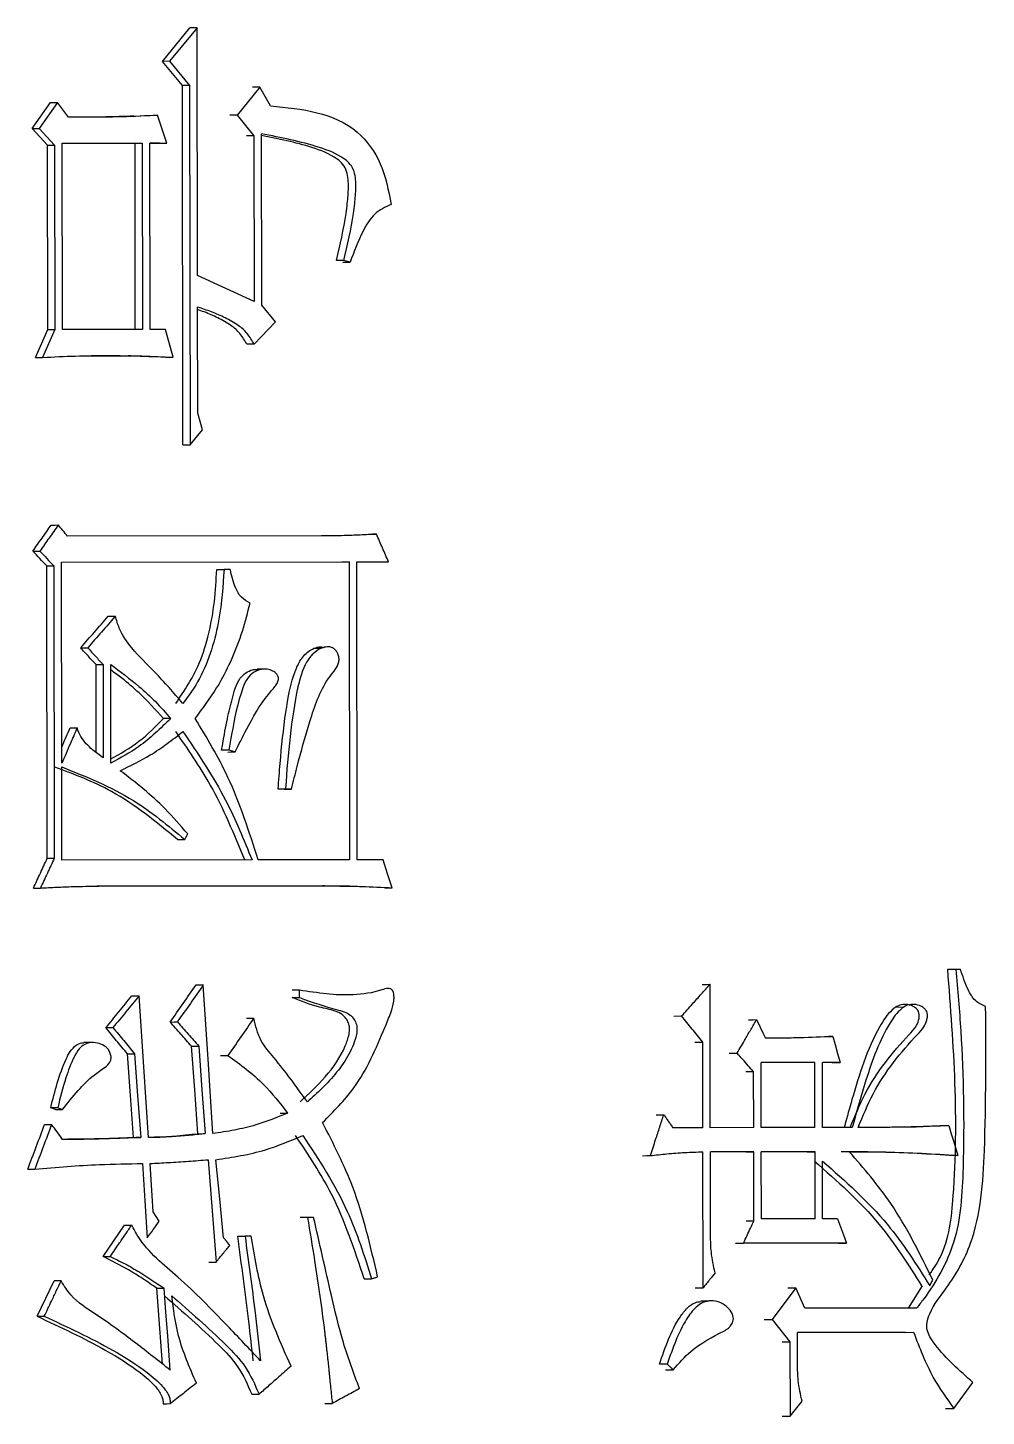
# Model space of a CAD drawing. Header units: millimetres. Extents: x 2301 to 4250, y 838 to 2217.
# Drawn here: x 3069 to 3074.57, y 1051.73 to 1059.8 of the extents above; entities that cross this region are included whole.
import ezdxf

# ---------------------------------------------------------------- set-up
doc = ezdxf.new("R2010")
doc.units = ezdxf.units.MM

msp = doc.modelspace()

# ---------------------------------------------------------------- linework, layer by layer
at = {"color": 7, "linetype": 'Continuous', "lineweight": 25}
for p, q in [((3069.781, 1059.6012), (3069.9405, 1059.796)), ((3069.9825, 1059.7962), (3069.8227, 1059.6014)), ((3069.9849, 1058.3575), (3069.9825, 1059.7962)), ((3069.8227, 1059.6014), (3069.781, 1059.6012)), ((3069.8967, 1059.4606), (3069.781, 1059.6012)), ((3069.8227, 1059.6014), (3069.9386, 1059.4609)), ((3069.9002, 1057.3729), (3069.8967, 1059.4606)), ((3069.9386, 1059.4609), (3069.9421, 1057.3731)), ((3070.347, 1059.4504), (3070.2142, 1059.288)), ((3070.4093, 1059.3423), (3070.347, 1059.4504)), ((3069.0245, 1059.2111), (3069.1313, 1059.3626)), ((3069.1722, 1059.3628), (3069.0652, 1059.2113)), ((3069.2349, 1059.2764), (3069.1722, 1059.3628)), ((3069.6013, 1059.283), (3069.7104, 1059.2874)), ((3069.8057, 1059.1254), (3069.752, 1059.2876)), ((3070.2142, 1059.288), (3070.172, 1059.2878)), ((3070.2142, 1059.288), (3070.312, 1059.1691)), ((3069.1139, 1059.1138), (3069.0245, 1059.2111)), ((3069.0652, 1059.2113), (3069.1548, 1059.114)), ((3070.312, 1059.1691), (3070.3137, 1058.2064)), ((3070.358, 1058.1848), (3070.3563, 1059.18)), ((3069.1157, 1058.0429), (3069.1139, 1059.1138)), ((3069.1548, 1059.114), (3069.1566, 1058.0431)), ((3069.1994, 1059.1249), (3069.6633, 1059.1253)), ((3069.6218, 1059.1251), (3069.1994, 1059.1247)), ((3069.2013, 1058.0432), (3069.1994, 1059.1249)), ((3069.6218, 1059.1251), (3069.6633, 1059.1253)), ((3069.6236, 1058.0433), (3069.6218, 1059.1251)), ((3069.6633, 1059.1253), (3069.6651, 1058.0436)), ((3069.7078, 1059.1253), (3069.8057, 1059.1254)), ((3069.7096, 1058.0436), (3069.7078, 1059.1253)), ((3069.764, 1059.1252), (3069.7078, 1059.1251)), ((3069.764, 1059.1252), (3069.8057, 1059.1254)), ((3070.3137, 1058.2064), (3069.9849, 1058.3575)), ((3069.9863, 1057.5571), (3069.9852, 1058.1736)), ((3070.438, 1058.0875), (3070.358, 1058.1848)), ((3069.0446, 1057.8806), (3069.1157, 1058.0429)), ((3069.1566, 1058.0431), (3069.0854, 1057.8808)), ((3069.1157, 1058.0429), (3069.1566, 1058.0431)), ((3069.6651, 1058.0436), (3069.2013, 1058.0432)), ((3069.7987, 1058.0437), (3069.7096, 1058.0436)), ((3069.8434, 1057.8815), (3069.7987, 1058.0437)), ((3070.3141, 1057.9576), (3070.438, 1058.0875)), ((3070.3141, 1057.9576), (3070.2717, 1057.9573)), ((3069.8017, 1057.8812), (3069.8434, 1057.8815)), ((3070.0131, 1057.4597), (3069.9863, 1057.5571)), ((3069.9421, 1057.3731), (3070.0131, 1057.4597)), ((3069.9002, 1057.3729), (3069.9421, 1057.3731)), ((3070.7057, 1056.8437), (3069.2301, 1056.8425)), ((3069.112, 1054.9708), (3069.1091, 1056.6691)), ((3069.15, 1056.6693), (3069.1529, 1054.971)), ((3069.1946, 1056.691), (3070.8651, 1056.6924)), ((3069.1966, 1055.5227), (3069.1946, 1056.691)), ((3070.0967, 1056.6483), (3070.1388, 1056.6485)), ((3070.1743, 1056.6486), (3070.1388, 1056.6485)), ((3070.8651, 1056.6924), (3070.8221, 1056.6922)), ((3070.8651, 1056.6924), (3070.868, 1054.9617)), ((3070.9093, 1056.6925), (3071.0946, 1056.6926)), ((3070.9122, 1054.9617), (3070.9093, 1056.6925)), ((3071.0513, 1056.6924), (3071.0946, 1056.6926)), ((3069.4665, 1056.3776), (3069.5078, 1056.3779)), ((3070.7014, 1056.1893), (3070.6583, 1056.189)), ((3069.3963, 1055.5856), (3069.3954, 1056.096)), ((3069.4367, 1056.0963), (3069.4376, 1055.5554)), ((3069.4822, 1055.523), (3069.4813, 1056.0963)), ((3070.3733, 1056.0702), (3070.3306, 1056.07)), ((3070.1672, 1055.5993), (3070.125, 1055.5991)), ((3069.1976, 1054.9602), (3069.1967, 1055.5012)), ((3070.4958, 1055.3724), (3070.4533, 1055.3722)), ((3070.4882, 1055.3722), (3070.5309, 1055.3724)), ((3070.531, 1055.3724), (3070.4958, 1055.3724)), ((3069.8686, 1055.0796), (3069.9104, 1055.0798)), ((3069.112, 1054.9708), (3069.1529, 1054.971)), ((3070.3014, 1054.9612), (3069.1976, 1054.9602)), ((3070.868, 1054.9617), (3070.3369, 1054.9612)), ((3071.0623, 1054.9618), (3070.9122, 1054.9617)), ((3070.7104, 1054.8099), (3069.4001, 1054.8088)), ((3069.4121, 1054.809), (3070.7534, 1054.8101)), ((3070.7105, 1054.8099), (3070.7534, 1054.8101)), ((3071.0722, 1054.7994), (3071.1155, 1054.7996)), ((3074.3426, 1054.3259), (3074.3899, 1054.3261)), ((3074.3899, 1054.3261), (3074.4157, 1054.3262)), ((3072.9632, 1053.4056), (3072.9618, 1054.2386)), ((3070.5774, 1054.2042), (3070.5348, 1054.204)), ((3070.5348, 1054.161), (3070.5775, 1054.1612)), ((3070.5775, 1054.1609), (3070.5774, 1054.2042)), ((3074.0857, 1054.1049), (3074.0384, 1054.1046)), ((3070.2696, 1054.0416), (3070.312, 1054.0418)), ((3072.7513, 1054.0543), (3072.7967, 1054.0545)), ((3069.366, 1053.9005), (3069.3246, 1053.9002)), ((3072.9197, 1053.4056), (3072.9189, 1053.9032)), ((3070.1192, 1053.825), (3070.1614, 1053.8252)), ((3073.0733, 1053.8382), (3073.1191, 1053.8384)), ((3073.5705, 1053.7847), (3073.2582, 1053.7844)), ((3073.2588, 1053.4058), (3073.2582, 1053.7844)), ((3073.5705, 1053.7847), (3073.5241, 1053.7844)), ((3073.5711, 1053.4061), (3073.5705, 1053.7847)), ((3073.7177, 1053.7848), (3073.6138, 1053.7847)), ((3073.6144, 1053.4061), (3073.6138, 1053.7847)), ((3073.6711, 1053.7845), (3073.7177, 1053.7848)), ((3073.2149, 1053.7303), (3073.1689, 1053.7301)), ((3073.2154, 1053.4058), (3073.2149, 1053.7303)), ((3069.1732, 1053.5215), (3069.1323, 1053.5213)), ((3069.1591, 1053.5105), (3069.1323, 1053.5213)), ((3069.1592, 1053.5105), (3069.2001, 1053.5107)), ((3070.4652, 1053.49), (3070.5078, 1053.4902)), ((3074.3008, 1053.4172), (3074.3484, 1053.4175)), ((3072.9197, 1053.4056), (3072.7455, 1053.4055)), ((3073.2154, 1053.4058), (3072.9632, 1053.4056)), ((3073.5711, 1053.4061), (3073.2588, 1053.4058)), ((3073.7875, 1053.4062), (3073.6144, 1053.4061)), ((3074.0915, 1053.4097), (3073.9414, 1053.4069)), ((3072.9213, 1052.4753), (3072.92, 1053.265)), ((3073.2157, 1053.2652), (3072.9635, 1053.265)), ((3072.9643, 1052.7782), (3072.9635, 1053.265)), ((3073.1697, 1053.2649), (3073.2157, 1053.2652)), ((3073.2163, 1052.8649), (3073.2157, 1053.2652)), ((3073.5713, 1053.2655), (3073.2591, 1053.2652)), ((3073.2597, 1052.8758), (3073.2591, 1053.2652)), ((3073.525, 1053.2652), (3073.5713, 1053.2655)), ((3073.572, 1052.876), (3073.5713, 1053.2655)), ((3069.7273, 1052.9162), (3069.709, 1053.1975)), ((3073.6153, 1052.8761), (3073.6147, 1053.2112)), ((3074.4004, 1053.2444), (3074.353, 1053.2442)), ((3070.624, 1052.8845), (3070.5812, 1052.8843)), ((3070.6593, 1052.8846), (3070.624, 1052.8845)), ((3073.1704, 1052.8647), (3073.2163, 1052.8649)), ((3073.572, 1052.876), (3073.2597, 1052.8758)), ((3073.7019, 1052.8761), (3073.6153, 1052.8761)), ((3069.4369, 1052.6562), (3069.561, 1052.8397)), ((3069.561, 1052.8397), (3069.6024, 1052.84)), ((3070.2185, 1052.7758), (3070.2608, 1052.7761)), ((3070.2963, 1052.7761), (3070.2608, 1052.7761)), ((3073.754, 1052.7355), (3073.1557, 1052.7351)), ((3073.7075, 1052.7353), (3073.754, 1052.7355)), ((3069.4369, 1052.6562), (3069.4782, 1052.6564)), ((3070.9525, 1052.5276), (3070.9958, 1052.5278)), ((3069.0541, 1052.3097), (3069.1517, 1052.5148)), ((3069.1926, 1052.5151), (3069.1517, 1052.5148)), ((3069.7487, 1052.4725), (3069.7903, 1052.4728)), ((3069.7823, 1052.0316), (3069.7487, 1052.4725)), ((3072.8757, 1052.4751), (3072.9213, 1052.4753)), ((3073.46, 1052.4757), (3073.3215, 1052.2917)), ((3073.5122, 1052.3568), (3073.46, 1052.4757)), ((3074.1135, 1052.3567), (3074.1949, 1052.4868)), ((3072.9537, 1052.3985), (3072.9078, 1052.3983)), ((3073.3215, 1052.2917), (3073.4259, 1052.162)), ((3074.1606, 1052.3572), (3073.5122, 1052.3568)), ((3073.4691, 1052.2161), (3074.1436, 1052.2166)), ((3074.0963, 1052.2163), (3073.4691, 1052.2159)), ((3073.4694, 1052.0322), (3073.4691, 1052.2161)), ((3074.0963, 1052.2163), (3074.1437, 1052.2166)), ((3073.4259, 1052.162), (3073.4266, 1051.7293)), ((3072.7024, 1051.9989), (3072.7479, 1051.9992)), ((3074.3771, 1051.7733), (3074.4887, 1051.9248)), ((3070.7244, 1051.8027), (3070.7673, 1051.8029)), ((3073.4266, 1051.7293), (3073.4958, 1051.8159)), ((3073.3804, 1051.729), (3073.4266, 1051.7293))]:
    msp.add_line(p, q, dxfattribs=at)
at = {"color": 7, "linetype": 'Continuous', "lineweight": 25, "flags": 128}
for points in [[(3069.9825, 1059.7962), (3069.959, 1059.7961), (3069.9405, 1059.796)], [(3069.9386, 1059.4609), (3069.9151, 1059.4607), (3069.8967, 1059.4606)], [(3070.347, 1059.4504), (3070.3233, 1059.4503), (3070.3046, 1059.4502)], [(3069.1313, 1059.3626), (3069.1542, 1059.3627), (3069.1722, 1059.3628)], [(3069.7104, 1059.2874), (3069.7337, 1059.2875), (3069.752, 1059.2876)], [(3069.0245, 1059.2111), (3069.0473, 1059.2112), (3069.0652, 1059.2113)], [(3070.312, 1059.1691), (3070.2883, 1059.169), (3070.2697, 1059.1689)], [(3069.1139, 1059.1138), (3069.1368, 1059.1139), (3069.1548, 1059.114)], [(3070.8356, 1058.4448), (3070.8181, 1058.4447), (3070.8053, 1058.4446), (3070.7926, 1058.4446)], [(3070.8279, 1058.4338), (3070.8454, 1058.4339), (3070.8582, 1058.4339), (3070.871, 1058.434)], [(3069.0446, 1057.8806), (3069.0674, 1057.8807), (3069.0854, 1057.8808)], [(3069.1355, 1056.9071), (3069.1584, 1056.9072), (3069.1764, 1056.9073)], [(3070.9806, 1056.8546), (3071.0047, 1056.8547), (3071.0238, 1056.8548)], [(3069.0286, 1056.7555), (3069.0515, 1056.7557), (3069.0694, 1056.7558)], [(3069.1091, 1056.6691), (3069.132, 1056.6692), (3069.15, 1056.6693)], [(3069.3062, 1056.1933), (3069.3292, 1056.1934), (3069.3473, 1056.1935)], [(3069.3954, 1056.096), (3069.4185, 1056.0961), (3069.4367, 1056.0963)], [(3069.8292, 1055.783), (3069.8178, 1055.7829), (3069.8065, 1055.7828), (3069.7874, 1055.7827)], [(3069.2446, 1055.7281), (3069.2651, 1055.7282), (3069.2856, 1055.7283)], [(3070.1605, 1055.5883), (3070.1777, 1055.5884), (3070.1902, 1055.5884), (3070.2028, 1055.5885)], [(3069.9105, 1055.0798), (3069.9193, 1055.0961), (3069.9282, 1055.1123)], [(3071.1155, 1054.7996), (3071.0889, 1054.8807), (3071.0623, 1054.9618)], [(3069.032, 1054.7976), (3069.0548, 1054.7978), (3069.0727, 1054.7979)], [(3069.9766, 1054.2359), (3070.0001, 1054.2361), (3070.0186, 1054.2362)], [(3070.0734, 1053.3708), (3070.046, 1053.8035), (3070.0186, 1054.2362)], [(3072.9162, 1054.2383), (3072.9417, 1054.2384), (3072.9618, 1054.2386)], [(3069.6035, 1054.1707), (3069.6267, 1054.1709), (3069.645, 1054.171)], [(3069.6998, 1053.3489), (3069.6724, 1053.7599), (3069.645, 1054.171)], [(3069.4525, 1053.9867), (3069.4756, 1053.9868), (3069.4938, 1053.9869)], [(3069.826, 1054.0195), (3069.8494, 1054.0196), (3069.8678, 1054.0197)], [(3073.1858, 1054.033), (3073.2114, 1054.0331), (3073.2317, 1054.0332)], [(3073.2317, 1054.0332), (3073.253, 1053.9893), (3073.2685, 1053.9572), (3073.284, 1053.9251)], [(3072.8733, 1053.9029), (3072.8987, 1053.9031), (3072.9189, 1053.9032)], [(3073.6276, 1053.936), (3073.6536, 1053.9361), (3073.6741, 1053.9362)], [(3073.6741, 1053.9362), (3073.6878, 1053.8886), (3073.7027, 1053.8367), (3073.7177, 1053.7848)], [(3069.5774, 1053.8354), (3069.6006, 1053.8355), (3069.6188, 1053.8356)], [(3069.6138, 1053.3486), (3069.5956, 1053.592), (3069.5774, 1053.8354)], [(3069.6188, 1053.8356), (3069.6371, 1053.5922), (3069.6553, 1053.3489)], [(3069.9506, 1053.8789), (3069.9741, 1053.8791), (3069.9925, 1053.8792)], [(3069.9869, 1053.3706), (3069.9688, 1053.6248), (3069.9506, 1053.8789)], [(3069.9925, 1053.8792), (3070.0107, 1053.625), (3070.0289, 1053.3708)], [(3069.0968, 1053.4239), (3069.1197, 1053.424), (3069.1376, 1053.4241)], [(3072.6477, 1053.4809), (3072.673, 1053.481), (3072.693, 1053.4811)], [(3074.3484, 1053.4175), (3074.3626, 1053.3701), (3074.3768, 1053.3228), (3074.4004, 1053.2444)], [(3069.6138, 1053.3486), (3069.637, 1053.3487), (3069.6553, 1053.3489)], [(3069.9869, 1053.3706), (3070.0105, 1053.3707), (3070.0289, 1053.3708)], [(3069.6645, 1053.1974), (3069.6782, 1052.9811), (3069.6919, 1052.7648)], [(3070.047, 1053.2194), (3070.0697, 1052.9219), (3070.0924, 1052.6245)], [(3070.1366, 1052.7651), (3070.114, 1052.9923), (3070.0914, 1053.2194)], [(3072.5697, 1053.2429), (3072.595, 1053.243), (3072.6149, 1053.2431)], [(3068.999, 1053.1642), (3069.0218, 1053.1643), (3069.0397, 1053.1644)], [(3069.763, 1052.8622), (3069.7451, 1052.8892), (3069.7273, 1052.9162)], [(3073.7019, 1052.8761), (3073.719, 1052.83), (3073.7365, 1052.7828), (3073.754, 1052.7355)], [(3070.1721, 1052.7219), (3070.1544, 1052.7435), (3070.1366, 1052.7651)], [(3073.1099, 1052.7349), (3073.1355, 1052.735), (3073.1557, 1052.7351)], [(3070.0504, 1052.6242), (3070.0739, 1052.6244), (3070.0924, 1052.6245)], [(3069.8267, 1051.997), (3069.8115, 1052.1962), (3069.8009, 1052.3345), (3069.7903, 1052.4728)], [(3073.4138, 1052.4755), (3073.4396, 1052.4756), (3073.46, 1052.4757)], [(3074.238, 1052.4871), (3074.2466, 1052.5033), (3074.2552, 1052.5195)], [(3069.0541, 1052.3097), (3069.0744, 1052.3098), (3069.0948, 1052.3099)], [(3073.2755, 1052.2915), (3073.3012, 1052.2916), (3073.3215, 1052.2917)], [(3073.3797, 1052.1617), (3073.4054, 1052.1619), (3073.4259, 1052.162)], [(3072.7129, 1052.0316), (3072.7012, 1052.0316), (3072.6895, 1052.0315), (3072.6676, 1052.0314)], [(3069.7854, 1051.8019), (3069.8062, 1051.802), (3069.8271, 1051.8021)], [(3070.2998, 1051.8564), (3070.3105, 1051.8565), (3070.3212, 1051.8565), (3070.3422, 1051.8567)], [(3074.3297, 1051.773), (3074.3414, 1051.7731), (3074.3535, 1051.7731), (3074.3771, 1051.7733)]]:
    msp.add_lwpolyline(points, dxfattribs=at)
at = {"color": 7, "linetype": 'Continuous', "lineweight": 25}
for points, knots in [([(3070.4093, 1059.3423), (3070.5928, 1059.3243), (3070.8514, 1059.299), (3071.0648, 1059.0099), (3071.0939, 1058.8509), (3071.1088, 1058.7695)], [0, 0, 0, 0, 0.544628, 0.767125, 1, 1, 1, 1]), ([(3069.752, 1059.2876), (3069.6846, 1059.2842), (3069.5649, 1059.278), (3069.3924, 1059.2761), (3069.2874, 1059.2763), (3069.2349, 1059.2764)], [0, 0, 0, 0, 0.39197, 0.69595, 1, 1, 1, 1]), ([(3069.6142, 1059.2831), (3069.6142, 1059.2831), (3069.6143, 1059.2831), (3069.6137, 1059.2831), (3069.5675, 1059.2813), (3069.4511, 1059.2776), (3069.346, 1059.2767), (3069.2908, 1059.2764), (3069.2707, 1059.2764), (3069.2638, 1059.2764), (3069.263, 1059.2763), (3069.2631, 1059.2763), (3069.2632, 1059.2763)], [0, 0, 0, 0, 0.001534, 0.005976, 0.011041, 0.500864, 0.772939, 0.880007, 0.946245, 0.963053, 0.980638, 1, 1, 1, 1]), ([(3070.8356, 1058.4448), (3070.8563, 1058.5352), (3070.8813, 1058.6447), (3070.8997, 1058.7871), (3070.9061, 1058.8681), (3070.9028, 1058.948), (3070.8744, 1059.0049), (3070.8082, 1059.0601), (3070.6341, 1059.126), (3070.4692, 1059.1581), (3070.3563, 1059.18)], [0, 0, 0, 0, 0.237785, 0.287937, 0.366632, 0.446055, 0.486951, 0.527634, 0.676721, 1, 1, 1, 1]), ([(3070.7926, 1058.4446), (3070.8132, 1058.535), (3070.8382, 1058.6445), (3070.8566, 1058.7869), (3070.863, 1058.8679), (3070.8596, 1058.9478), (3070.8313, 1059.0048), (3070.765, 1059.0599), (3070.6051, 1059.121), (3070.4547, 1059.1505), (3070.3564, 1059.1697)], [0, 0, 0, 0, 0.24806, 0.300416, 0.382499, 0.465341, 0.50802, 0.550478, 0.706039, 1, 1, 1, 1]), ([(3071.1088, 1058.7695), (3071.0753, 1058.7539), (3071.0068, 1058.7218), (3070.9308, 1058.5943), (3070.8938, 1058.4951), (3070.871, 1058.434)], [0, 0, 0, 0, 0.2676001, 0.5485848, 1, 1, 1, 1]), ([(3070.871, 1058.434), (3070.868, 1058.4349), (3070.8606, 1058.4372), (3070.8489, 1058.4407), (3070.84, 1058.4434), (3070.8356, 1058.4448)], [0, 0, 0, 0, 0.2499925, 0.6250015, 1, 1, 1, 1]), ([(3070.3141, 1057.9576), (3070.3017, 1057.9792), (3070.2772, 1058.022), (3070.2173, 1058.0725), (3070.1462, 1058.1117), (3070.0666, 1058.1462), (3070.0123, 1058.1645), (3069.9852, 1058.1736)], [0, 0, 0, 0, 0.176065, 0.348002, 0.566634, 0.783694, 1, 1, 1, 1]), ([(3070.2717, 1057.9573), (3070.2593, 1057.979), (3070.2349, 1058.0217), (3070.1751, 1058.0723), (3070.104, 1058.1113), (3070.0384, 1058.1404), (3069.9982, 1058.1541), (3069.9852, 1058.1586)], [0, 0, 0, 0, 0.1984275, 0.3921367, 0.6383948, 0.882857, 1, 1, 1, 1]), ([(3069.0854, 1057.8808), (3069.1485, 1057.8839), (3069.2748, 1057.89), (3069.4644, 1057.8932), (3069.654, 1057.8894), (3069.7803, 1057.8841), (3069.8434, 1057.8815)], [0, 0, 0, 0, 0.249584, 0.499194, 0.74954, 1, 1, 1, 1]), ([(3069.3263, 1057.8898), (3069.3649, 1057.8899), (3069.4508, 1057.8899), (3069.5366, 1057.8899), (3069.584, 1057.8899)], [0, 0, 0, 0, 0.448732, 1, 1, 1, 1]), ([(3069.8017, 1057.8812), (3069.7394, 1057.8845), (3069.6663, 1057.8883), (3069.5931, 1057.8893), (3069.5822, 1057.8894)], [0, 0, 0, 0, 0.852157, 1, 1, 1, 1]), ([(3069.0286, 1056.7555), (3069.0464, 1056.7808), (3069.0821, 1056.8313), (3069.1177, 1056.8818), (3069.1355, 1056.9071)], [0, 0, 0, 0, 0.500001, 1, 1, 1, 1]), ([(3069.1764, 1056.9073), (3069.1586, 1056.8821), (3069.1229, 1056.8316), (3069.0872, 1056.781), (3069.0694, 1056.7558)], [0, 0, 0, 0, 0.500001, 1, 1, 1, 1]), ([(3069.2301, 1056.8425), (3069.2211, 1056.8533), (3069.2032, 1056.8749), (3069.1853, 1056.8965), (3069.1764, 1056.9073)], [0, 0, 0, 0, 0.5000027, 1, 1, 1, 1]), ([(3071.0238, 1056.8548), (3070.9926, 1056.8526), (3070.9304, 1056.8483), (3070.8244, 1056.8448), (3070.7494, 1056.8441), (3070.7057, 1056.8437)], [0, 0, 0, 0, 0.29425, 0.588522, 1, 1, 1, 1]), ([(3071.0946, 1056.6926), (3071.0828, 1056.7196), (3071.0592, 1056.7737), (3071.0356, 1056.8278), (3071.0238, 1056.8548)], [0, 0, 0, 0, 0.500001, 1, 1, 1, 1]), ([(3069.1091, 1056.6691), (3069.0957, 1056.6835), (3069.0689, 1056.7123), (3069.0421, 1056.7411), (3069.0286, 1056.7555)], [0, 0, 0, 0, 0.500001, 1, 1, 1, 1]), ([(3069.0694, 1056.7558), (3069.0828, 1056.7414), (3069.1097, 1056.7126), (3069.1366, 1056.6837), (3069.15, 1056.6693)], [0, 0, 0, 0, 0.500002, 1, 1, 1, 1]), ([(3069.8583, 1055.8692), (3069.9088, 1055.9448), (3069.9927, 1056.0704), (3070.0536, 1056.2787), (3070.0866, 1056.4615), (3070.0933, 1056.586), (3070.0967, 1056.6483)], [0, 0, 0, 0, 0.333423, 0.554109, 0.77666, 1, 1, 1, 1]), ([(3070.1388, 1056.6485), (3070.1325, 1056.5522), (3070.122, 1056.394), (3070.0694, 1056.1817), (3070.0029, 1056.012), (3069.9342, 1055.9167), (3069.9001, 1055.8694)], [0, 0, 0, 0, 0.344394, 0.565966, 0.784996, 1, 1, 1, 1]), ([(3070.29, 1056.454), (3070.272, 1056.4636), (3070.235, 1056.4833), (3070.1969, 1056.5564), (3070.183, 1056.6134), (3070.1743, 1056.6486)], [0, 0, 0, 0, 0.267239, 0.548076, 1, 1, 1, 1]), ([(3069.9715, 1055.783), (3070.0208, 1055.8492), (3070.1025, 1055.9587), (3070.1881, 1056.1334), (3070.2487, 1056.2895), (3070.2762, 1056.399), (3070.29, 1056.454)], [0, 0, 0, 0, 0.334938, 0.554747, 0.776586, 1, 1, 1, 1]), ([(3069.3062, 1056.1933), (3069.3329, 1056.224), (3069.3862, 1056.2853), (3069.4396, 1056.3467), (3069.4662, 1056.3773)], [0, 0, 0, 0, 0.5, 1, 1, 1, 1]), ([(3069.5075, 1056.3776), (3069.4808, 1056.3469), (3069.4274, 1056.2855), (3069.374, 1056.2242), (3069.3473, 1056.1935)], [0, 0, 0, 0, 0.500001, 1, 1, 1, 1]), ([(3069.9001, 1055.8694), (3069.8465, 1055.9317), (3069.7505, 1056.0434), (3069.6126, 1056.1733), (3069.5337, 1056.2859), (3069.5145, 1056.3541), (3069.5078, 1056.3776)], [0, 0, 0, 0, 0.381433, 0.68352, 0.890548, 1, 1, 1, 1]), ([(3069.3954, 1056.096), (3069.3806, 1056.1122), (3069.3508, 1056.1447), (3069.3211, 1056.1771), (3069.3062, 1056.1933)], [0, 0, 0, 0, 0.500001, 1, 1, 1, 1]), ([(3069.3473, 1056.1935), (3069.3622, 1056.1773), (3069.392, 1056.1449), (3069.4218, 1056.1125), (3069.4367, 1056.0963)], [0, 0, 0, 0, 0.500001, 1, 1, 1, 1]), ([(3070.4532, 1055.3722), (3070.4569, 1055.4221), (3070.4678, 1055.5719), (3070.4925, 1055.8045), (3070.5298, 1056.0127), (3070.5861, 1056.1361), (3070.6342, 1056.1791), (3070.6758, 1056.1971), (3070.7023, 1056.201), (3070.7151, 1056.1965), (3070.7199, 1056.1948)], [0, 0, 0, 0, 0.158735, 0.476353, 0.743822, 0.825868, 0.908919, 0.953184, 0.982429, 1, 1, 1, 1]), ([(3070.5309, 1055.3725), (3070.5416, 1055.4167), (3070.5736, 1055.5491), (3070.6367, 1055.7644), (3070.6992, 1055.9614), (3070.7771, 1056.0552), (3070.8005, 1056.0916), (3070.808, 1056.1237), (3070.8051, 1056.1481), (3070.7953, 1056.1702), (3070.7796, 1056.188), (3070.7594, 1056.1986), (3070.7335, 1056.2006), (3070.6974, 1056.1902), (3070.6543, 1056.1617), (3070.5988, 1056.0887), (3070.5538, 1055.9215), (3070.5196, 1055.6758), (3070.5028, 1055.4762), (3070.4959, 1055.3741), (3070.4958, 1055.3724)], [0, 0, 0, 0, 0.0737612, 0.2212934, 0.3691653, 0.4007539, 0.427214, 0.4402784, 0.4533919, 0.466053, 0.4795075, 0.4928145, 0.5050759, 0.5251087, 0.5586105, 0.5933525, 0.6767116, 0.8345974, 0.9972159, 1, 1, 1, 1]), ([(3069.4813, 1056.0963), (3069.5365, 1056.0551), (3069.6263, 1055.9883), (3069.742, 1055.8824), (3069.8, 1055.8162), (3069.8292, 1055.783)], [0, 0, 0, 0, 0.443462, 0.720845, 1, 1, 1, 1]), ([(3069.7874, 1055.7827), (3069.7413, 1055.8337), (3069.6652, 1055.9177), (3069.5593, 1056.0075), (3069.5028, 1056.0492), (3069.4813, 1056.065)], [0, 0, 0, 0, 0.489901, 0.806807, 1, 1, 1, 1]), ([(3070.125, 1055.5991), (3070.1271, 1055.6112), (3070.1377, 1055.6721), (3070.155, 1055.7744), (3070.1876, 1055.9007), (3070.213, 1056.0005), (3070.2637, 1056.0496), (3070.2987, 1056.0669), (3070.3218, 1056.068), (3070.3307, 1056.0684)], [0, 0, 0, 0, 0.066512, 0.332601, 0.55541, 0.779193, 0.863621, 0.947653, 1, 1, 1, 1]), ([(3070.2028, 1055.5885), (3070.2246, 1055.6318), (3070.2828, 1055.7473), (3070.3527, 1055.8731), (3070.4189, 1055.9493), (3070.4385, 1055.9732), (3070.4506, 1055.992), (3070.4557, 1056.0085), (3070.4558, 1056.0201), (3070.4518, 1056.032), (3070.4413, 1056.0463), (3070.4205, 1056.0614), (3070.3902, 1056.0715), (3070.351, 1056.0695), (3070.3097, 1056.0531), (3070.2698, 1056.0162), (3070.221, 1055.8939), (3070.1931, 1055.7522), (3070.1723, 1055.6298), (3070.1672, 1055.5993)], [0, 0, 0, 0, 0.125303, 0.334355, 0.369116, 0.392004, 0.415956, 0.426672, 0.435652, 0.444627, 0.458337, 0.481389, 0.513084, 0.544763, 0.589287, 0.633606, 0.685412, 0.921677, 1, 1, 1, 1]), ([(3069.8292, 1055.783), (3069.7695, 1055.7253), (3069.6635, 1055.6229), (3069.5374, 1055.5534), (3069.4822, 1055.523)], [0, 0, 0, 0, 0.563044, 1, 1, 1, 1]), ([(3069.4822, 1055.5486), (3069.538, 1055.58), (3069.6495, 1055.6427), (3069.7414, 1055.7361), (3069.7874, 1055.7827)], [0, 0, 0, 0, 0.499985, 1, 1, 1, 1]), ([(3070.3369, 1054.9612), (3070.285, 1055.1247), (3070.1929, 1055.4151), (3070.0387, 1055.6711), (3069.9714, 1055.7829)], [0, 0, 0, 0, 0.563329, 1, 1, 1, 1]), ([(3069.1965, 1055.6168), (3069.1977, 1055.6196), (3069.2137, 1055.6567), (3069.2297, 1055.6938), (3069.2445, 1055.7281)], [0, 0, 0, 0, 0.07649, 1, 1, 1, 1]), ([(3069.2856, 1055.7283), (3069.2726, 1055.6982), (3069.2512, 1055.6489), (3069.2216, 1055.5804), (3069.2049, 1055.5419), (3069.1966, 1055.5227)], [0, 0, 0, 0, 0.4392562, 0.7196278, 1, 1, 1, 1]), ([(3069.4376, 1055.5554), (3069.4163, 1055.5697), (3069.3811, 1055.5934), (3069.3384, 1055.6361), (3069.3041, 1055.6766), (3069.2918, 1055.711), (3069.2856, 1055.7283)], [0, 0, 0, 0, 0.333512, 0.552423, 0.773915, 1, 1, 1, 1]), ([(3069.5358, 1055.4798), (3069.595, 1055.5083), (3069.6888, 1055.5535), (3069.808, 1055.6349), (3069.8696, 1055.6831), (3069.9005, 1055.7072)], [0, 0, 0, 0, 0.459963, 0.729514, 1, 1, 1, 1]), ([(3070.259, 1054.9609), (3070.1977, 1055.1103), (3070.089, 1055.3754), (3069.9286, 1055.6062), (3069.8586, 1055.707)], [0, 0, 0, 0, 0.563635, 1, 1, 1, 1]), ([(3069.9005, 1055.7072), (3069.9881, 1055.5773), (3070.1457, 1055.3439), (3070.2535, 1055.0788), (3070.3014, 1054.9612)], [0, 0, 0, 0, 0.556376, 1, 1, 1, 1]), ([(3070.2028, 1055.5885), (3070.1998, 1055.5894), (3070.1923, 1055.5917), (3070.1805, 1055.5953), (3070.1716, 1055.598), (3070.1672, 1055.5993)], [0, 0, 0, 0, 0.253309, 0.626654, 1, 1, 1, 1]), ([(3069.8686, 1055.0796), (3069.7453, 1055.1814), (3069.5269, 1055.3617), (3069.2683, 1055.4587), (3069.1557, 1055.5009)], [0, 0, 0, 0, 0.564694, 1, 1, 1, 1]), ([(3069.1967, 1055.5012), (3069.3395, 1055.4442), (3069.5968, 1055.3416), (3069.8139, 1055.1604), (3069.9104, 1055.0798)], [0, 0, 0, 0, 0.555128, 1, 1, 1, 1]), ([(3069.9282, 1055.1123), (3069.885, 1055.1619), (3069.804, 1055.255), (3069.671, 1055.3758), (3069.581, 1055.445), (3069.5358, 1055.4798)], [0, 0, 0, 0, 0.362455, 0.68031, 1, 1, 1, 1]), ([(3069.1529, 1054.971), (3069.1395, 1054.9421), (3069.1128, 1054.8844), (3069.0861, 1054.8267), (3069.0727, 1054.7979)], [0, 0, 0, 0, 0.500001, 1, 1, 1, 1]), ([(3069.0727, 1054.7979), (3069.1042, 1054.7996), (3069.1673, 1054.8031), (3069.2805, 1054.8072), (3069.362, 1054.8083), (3069.4121, 1054.809)], [0, 0, 0, 0, 0.278679, 0.557368, 1, 1, 1, 1]), ([(3071.0721, 1054.7994), (3071.0115, 1054.8025), (3070.9209, 1054.8071), (3070.8003, 1054.8091), (3070.7404, 1054.8096), (3070.7104, 1054.8099)], [0, 0, 0, 0, 0.503798, 0.751886, 1, 1, 1, 1]), ([(3070.7534, 1054.8101), (3070.7841, 1054.8099), (3070.8455, 1054.8096), (3070.9663, 1054.8071), (3071.0562, 1054.8026), (3071.1155, 1054.7996)], [0, 0, 0, 0, 0.254076, 0.508158, 1, 1, 1, 1]), ([(3074.3899, 1054.3261), (3074.4, 1054.2064), (3074.4322, 1053.8229), (3074.4413, 1053.2952), (3074.4115, 1052.7458), (3074.2635, 1052.4876), (3074.1748, 1052.3748), (3074.1609, 1052.357)], [0, 0, 0, 0, 0.175955, 0.563795, 0.77802, 0.965061, 1, 1, 1, 1]), ([(3074.2349, 1052.5508), (3074.2575, 1052.5837), (3074.3469, 1052.7137), (3074.3895, 1053.111), (3074.3932, 1053.6654), (3074.3593, 1054.105), (3074.3423, 1054.3259)], [0, 0, 0, 0, 0.068592, 0.271381, 0.633799, 1, 1, 1, 1]), ([(3074.5623, 1054.1099), (3074.5411, 1054.1192), (3074.4974, 1054.1382), (3074.4506, 1054.2217), (3074.429, 1054.2863), (3074.4157, 1054.3262)], [0, 0, 0, 0, 0.266463, 0.547608, 1, 1, 1, 1]), ([(3069.826, 1054.0195), (3069.8511, 1054.0555), (3069.9013, 1054.1277), (3069.9515, 1054.1999), (3069.9766, 1054.2359)], [0, 0, 0, 0, 0.500001, 1, 1, 1, 1]), ([(3070.0186, 1054.2362), (3069.9935, 1054.2001), (3069.9432, 1054.1279), (3069.8929, 1054.0558), (3069.8678, 1054.0197)], [0, 0, 0, 0, 0.5, 1, 1, 1, 1]), ([(3072.7967, 1054.0545), (3072.8177, 1054.078), (3072.8558, 1054.1204), (3072.9108, 1054.1817), (3072.9448, 1054.2196), (3072.9618, 1054.2386)], [0, 0, 0, 0, 0.382288, 0.691144, 1, 1, 1, 1]), ([(3069.4525, 1053.9867), (3069.4777, 1054.0174), (3069.528, 1054.0787), (3069.5783, 1054.14), (3069.6035, 1054.1707)], [0, 0, 0, 0, 0.500001, 1, 1, 1, 1]), ([(3069.645, 1054.171), (3069.6198, 1054.1403), (3069.5694, 1054.0789), (3069.519, 1054.0176), (3069.4938, 1053.9869)], [0, 0, 0, 0, 0.5, 1, 1, 1, 1]), ([(3070.5801, 1053.555), (3070.6307, 1053.6016), (3070.7324, 1053.6954), (3070.8282, 1053.8332), (3070.8642, 1053.9363), (3070.8695, 1053.9829), (3070.8629, 1054.0153), (3070.8474, 1054.0421), (3070.8216, 1054.0675), (3070.7686, 1054.09), (3070.6688, 1054.1083), (3070.5872, 1054.1404), (3070.5349, 1054.161)], [0, 0, 0, 0, 0.223737, 0.449521, 0.522985, 0.5605, 0.591638, 0.622721, 0.656775, 0.707108, 0.812442, 1, 1, 1, 1]), ([(3070.7115, 1053.4363), (3070.7753, 1053.5), (3070.9302, 1053.6546), (3071.0348, 1053.8944), (3071.1054, 1054.0655), (3071.1246, 1054.1248), (3071.1268, 1054.1648), (3071.125, 1054.1856), (3071.1193, 1054.2009), (3071.1129, 1054.2093), (3071.1033, 1054.2141), (3071.0835, 1054.2156), (3071.0136, 1054.1905), (3070.8414, 1054.1642), (3070.6815, 1054.1884), (3070.5774, 1054.2042)], [0, 0, 0, 0, 0.186433, 0.452556, 0.513711, 0.559555, 0.574925, 0.592658, 0.599937, 0.607296, 0.613646, 0.622611, 0.650008, 0.77236, 1, 1, 1, 1]), ([(3070.5776, 1054.1612), (3070.6526, 1054.1347), (3070.7413, 1054.1034), (3070.8471, 1054.078), (3070.8814, 1054.054), (3070.9035, 1054.0225), (3070.9132, 1053.9863), (3070.9053, 1053.9193), (3070.8489, 1053.7883), (3070.7416, 1053.6629), (3070.6515, 1053.5812), (3070.6228, 1053.5552)], [0, 0, 0, 0, 0.266855, 0.315949, 0.365712, 0.400811, 0.43612, 0.478324, 0.604344, 0.873949, 1, 1, 1, 1]), ([(3073.7752, 1053.406), (3073.8026, 1053.473), (3073.8858, 1053.6764), (3074.0339, 1053.8588), (3074.1547, 1053.9844), (3074.1722, 1054.0234), (3074.1775, 1054.0517), (3074.176, 1054.0716), (3074.1689, 1054.0883), (3074.1541, 1054.1039), (3074.1272, 1054.118), (3074.0919, 1054.1245), (3074.0522, 1054.1158), (3073.9988, 1054.0761), (3073.8856, 1053.9029), (3073.8127, 1053.665), (3073.7563, 1053.4643), (3073.7417, 1053.41), (3073.7406, 1053.406)], [0, 0, 0, 0, 0.1240749, 0.3766694, 0.4113218, 0.4353589, 0.4491075, 0.4595935, 0.4685264, 0.4795687, 0.4975901, 0.5244678, 0.5465191, 0.5733737, 0.6443618, 0.9043295, 0.9930061, 1, 1, 1, 1]), ([(3073.8221, 1053.4063), (3073.8496, 1053.4732), (3073.9329, 1053.6765), (3074.081, 1053.8591), (3074.202, 1053.9844), (3074.2196, 1054.0235), (3074.225, 1054.0518), (3074.2234, 1054.0718), (3074.2164, 1054.0884), (3074.2016, 1054.1041), (3074.1748, 1054.1182), (3074.1395, 1054.1247), (3074.1022, 1054.1167), (3074.0544, 1054.0842), (3073.9565, 1053.9477), (3073.874, 1053.7111), (3073.8134, 1053.5027), (3073.7887, 1053.4105), (3073.7875, 1053.4062)], [0, 0, 0, 0, 0.124007, 0.376465, 0.411268, 0.435218, 0.449016, 0.459492, 0.468414, 0.479423, 0.497391, 0.524308, 0.546398, 0.568411, 0.629484, 0.837717, 0.992417, 1, 1, 1, 1]), ([(3074.4887, 1051.9248), (3074.4112, 1051.9935), (3074.3206, 1052.0739), (3074.2392, 1052.1856), (3074.2205, 1052.2299), (3074.2197, 1052.2783), (3074.2504, 1052.3671), (3074.3615, 1052.5004), (3074.5285, 1052.7964), (3074.5666, 1053.3746), (3074.5639, 1053.8325), (3074.5623, 1054.1099)], [0, 0, 0, 0, 0.138482, 0.162102, 0.180201, 0.198515, 0.22064, 0.2973, 0.42504, 0.651641, 1, 1, 1, 1]), ([(3069.5774, 1053.8354), (3069.5566, 1053.8606), (3069.5149, 1053.911), (3069.4733, 1053.9615), (3069.4525, 1053.9867)], [0, 0, 0, 0, 0.500001, 1, 1, 1, 1]), ([(3069.4938, 1053.9869), (3069.5146, 1053.9617), (3069.5563, 1053.9113), (3069.598, 1053.8608), (3069.6188, 1053.8356)], [0, 0, 0, 0, 0.5000019, 1, 1, 1, 1]), ([(3069.9506, 1053.8789), (3069.9298, 1053.9024), (3069.8883, 1053.9492), (3069.8468, 1053.996), (3069.826, 1054.0195)], [0, 0, 0, 0, 0.500001, 1, 1, 1, 1]), ([(3069.8678, 1054.0197), (3069.8886, 1053.9963), (3069.9302, 1053.9494), (3069.9717, 1053.9026), (3069.9925, 1053.8792)], [0, 0, 0, 0, 0.500002, 1, 1, 1, 1]), ([(3070.3119, 1054.0417), (3070.2868, 1054.0056), (3070.2367, 1053.9335), (3070.1865, 1053.8613), (3070.1614, 1053.8252)], [0, 0, 0, 0, 0.500001, 1, 1, 1, 1]), ([(3070.6228, 1053.5552), (3070.5603, 1053.6423), (3070.4733, 1053.7638), (3070.3436, 1053.9101), (3070.3226, 1053.9976), (3070.312, 1054.0417)], [0, 0, 0, 0, 0.5571819, 0.7762685, 1, 1, 1, 1]), ([(3072.9189, 1053.9032), (3072.8985, 1053.9284), (3072.868, 1053.9662), (3072.8272, 1054.0167), (3072.8069, 1054.0419), (3072.7967, 1054.0545)], [0, 0, 0, 0, 0.5, 0.75, 1, 1, 1, 1]), ([(3073.1191, 1053.8384), (3073.1352, 1053.8663), (3073.1621, 1053.9128), (3073.1996, 1053.9777), (3073.221, 1054.0147), (3073.2317, 1054.0332)], [0, 0, 0, 0, 0.429876, 0.714938, 1, 1, 1, 1]), ([(3069.1323, 1053.5213), (3069.1443, 1053.5694), (3069.1683, 1053.6657), (3069.2074, 1053.7747), (3069.2434, 1053.8507), (3069.2756, 1053.8834), (3069.3051, 1053.8988), (3069.3206, 1053.8989), (3069.3246, 1053.8989)], [0, 0, 0, 0, 0.328582, 0.657986, 0.772391, 0.888639, 0.970938, 1, 1, 1, 1]), ([(3069.2001, 1053.5107), (3069.2301, 1053.548), (3069.2873, 1053.6191), (3069.3693, 1053.7049), (3069.4372, 1053.7487), (3069.4733, 1053.7778), (3069.4834, 1053.8019), (3069.4835, 1053.8222), (3069.477, 1053.8437), (3069.4635, 1053.8657), (3069.4389, 1053.8863), (3069.4026, 1053.8995), (3069.3613, 1053.9032), (3069.3248, 1053.8887), (3069.2919, 1053.8611), (3069.2556, 1053.7948), (3069.2129, 1053.6803), (3069.1877, 1053.5796), (3069.1732, 1053.5215)], [0, 0, 0, 0, 0.140264, 0.267254, 0.345646, 0.385188, 0.401719, 0.418238, 0.440912, 0.464408, 0.491868, 0.534525, 0.581031, 0.616575, 0.651949, 0.706774, 0.83095, 1, 1, 1, 1]), ([(3073.6741, 1053.9362), (3073.6104, 1053.9328), (3073.5137, 1053.9275), (3073.3836, 1053.9257), (3073.3172, 1053.9253), (3073.284, 1053.9251)], [0, 0, 0, 0, 0.490533, 0.745253, 1, 1, 1, 1]), ([(3070.1614, 1053.8252), (3070.2333, 1053.7728), (3070.3629, 1053.6785), (3070.4632, 1053.5482), (3070.5078, 1053.4902)], [0, 0, 0, 0, 0.554889, 1, 1, 1, 1]), ([(3073.2149, 1053.7303), (3073.2044, 1053.7421), (3073.1832, 1053.7661), (3073.1513, 1053.8021), (3073.1298, 1053.8263), (3073.1191, 1053.8384)], [0, 0, 0, 0, 0.327554, 0.663777, 1, 1, 1, 1]), ([(3069.2001, 1053.5107), (3069.1977, 1053.5116), (3069.1921, 1053.5139), (3069.1831, 1053.5175), (3069.1765, 1053.5202), (3069.1732, 1053.5215)], [0, 0, 0, 0, 0.259135, 0.629567, 1, 1, 1, 1]), ([(3068.999, 1053.1642), (3069.0153, 1053.2075), (3069.0479, 1053.294), (3069.0805, 1053.3806), (3069.0968, 1053.4239)], [0, 0, 0, 0, 0.5, 1, 1, 1, 1]), ([(3069.1376, 1053.4241), (3069.1213, 1053.3808), (3069.0887, 1053.2943), (3069.056, 1053.2077), (3069.0397, 1053.1644)], [0, 0, 0, 0, 0.5, 1, 1, 1, 1]), ([(3069.2003, 1053.3376), (3069.1899, 1053.3521), (3069.169, 1053.3809), (3069.1481, 1053.4097), (3069.1376, 1053.4241)], [0, 0, 0, 0, 0.500003, 1, 1, 1, 1]), ([(3070.5078, 1053.4902), (3070.4468, 1053.4654), (3070.3462, 1053.4244), (3070.1995, 1053.39), (3070.1155, 1053.3772), (3070.0734, 1053.3708)], [0, 0, 0, 0, 0.434094, 0.716404, 1, 1, 1, 1]), ([(3071.0311, 1052.5387), (3070.9903, 1052.7159), (3070.9178, 1053.0304), (3070.7742, 1053.3129), (3070.7114, 1053.4362)], [0, 0, 0, 0, 0.563398, 1, 1, 1, 1]), ([(3072.6149, 1053.2431), (3072.6252, 1053.2744), (3072.6433, 1053.3297), (3072.6694, 1053.409), (3072.6851, 1053.4571), (3072.693, 1053.4811)], [0, 0, 0, 0, 0.394054, 0.697027, 1, 1, 1, 1]), ([(3072.693, 1053.4811), (3072.6974, 1053.4748), (3072.7061, 1053.4622), (3072.7193, 1053.4433), (3072.7324, 1053.4244), (3072.7411, 1053.4118), (3072.7455, 1053.4055)], [0, 0, 0, 0, 0.25, 0.5, 0.75, 1, 1, 1, 1]), ([(3074.3484, 1053.4175), (3074.2821, 1053.4147), (3074.1615, 1053.4097), (3073.986, 1053.4071), (3073.8767, 1053.4065), (3073.8221, 1053.4063)], [0, 0, 0, 0, 0.378518, 0.689253, 1, 1, 1, 1]), ([(3074.0907, 1053.4099), (3074.1068, 1053.4102), (3074.1769, 1053.4115), (3074.2469, 1053.4147), (3074.3008, 1053.4172)], [0, 0, 0, 0, 0.228932, 1, 1, 1, 1]), ([(3069.2001, 1053.338), (3069.2551, 1053.3386), (3069.3517, 1053.3396), (3069.4896, 1053.3436), (3069.5724, 1053.347), (3069.6138, 1053.3486)], [0, 0, 0, 0, 0.398683, 0.699329, 1, 1, 1, 1]), ([(3069.6553, 1053.3489), (3069.5862, 1053.3462), (3069.4759, 1053.342), (3069.3242, 1053.3387), (3069.2416, 1053.338), (3069.2003, 1053.3376)], [0, 0, 0, 0, 0.456371, 0.728172, 1, 1, 1, 1]), ([(3070.0289, 1053.3708), (3069.9971, 1053.3673), (3069.9335, 1053.3601), (3069.8238, 1053.3515), (3069.7458, 1053.3499), (3069.6998, 1053.3489)], [0, 0, 0, 0, 0.291003, 0.582043, 1, 1, 1, 1]), ([(3069.6998, 1053.3496), (3069.7176, 1053.3498), (3069.7672, 1053.3506), (3069.863, 1053.3576), (3069.9408, 1053.3657), (3069.9869, 1053.3706)], [0, 0, 0, 0, 0.185975, 0.516104, 1, 1, 1, 1]), ([(3070.0914, 1053.2194), (3070.1883, 1053.2341), (3070.3618, 1053.2604), (3070.5246, 1053.3298), (3070.5965, 1053.3605)], [0, 0, 0, 0, 0.558486, 1, 1, 1, 1]), ([(3070.9525, 1052.5276), (3070.8971, 1052.6959), (3070.7989, 1052.9943), (3070.6282, 1053.2491), (3070.5538, 1053.3603)], [0, 0, 0, 0, 0.5639393, 1, 1, 1, 1]), ([(3070.5965, 1053.3605), (3070.6902, 1053.2175), (3070.8587, 1052.9601), (3070.9536, 1052.6608), (3070.9958, 1052.5278)], [0, 0, 0, 0, 0.555779, 1, 1, 1, 1]), ([(3072.6149, 1053.2431), (3072.6469, 1053.2468), (3072.7136, 1053.2544), (3072.8153, 1053.2627), (3072.8851, 1053.2642), (3072.92, 1053.265)], [0, 0, 0, 0, 0.315282, 0.657356, 1, 1, 1, 1]), ([(3074.3527, 1053.2442), (3074.2809, 1053.2487), (3074.1404, 1053.2577), (3073.9307, 1053.2647), (3073.7926, 1053.2651), (3073.7236, 1053.2654)], [0, 0, 0, 0, 0.343433, 0.671623, 1, 1, 1, 1]), ([(3073.7704, 1053.2656), (3073.8412, 1053.2654), (3073.9818, 1053.265), (3074.1919, 1053.2577), (3074.3309, 1053.2488), (3074.4004, 1053.2444)], [0, 0, 0, 0, 0.336229, 0.668022, 1, 1, 1, 1]), ([(3074.2552, 1052.5195), (3074.1801, 1052.6735), (3074.047, 1052.9465), (3073.8543, 1053.1687), (3073.7704, 1053.2655)], [0, 0, 0, 0, 0.564488, 1, 1, 1, 1]), ([(3069.0397, 1053.1644), (3069.1024, 1053.1702), (3069.2279, 1053.1818), (3069.4363, 1053.1929), (3069.5817, 1053.1958), (3069.6645, 1053.1974)], [0, 0, 0, 0, 0.30129, 0.602619, 1, 1, 1, 1]), ([(3069.709, 1053.1975), (3069.7447, 1053.1993), (3069.819, 1053.2031), (3069.9317, 1053.2104), (3070.0085, 1053.2164), (3070.047, 1053.2194)], [0, 0, 0, 0, 0.316871, 0.658414, 1, 1, 1, 1]), ([(3073.5681, 1053.211), (3073.7, 1053.0953), (3073.938, 1052.8865), (3074.1127, 1052.61), (3074.1905, 1052.4868)], [0, 0, 0, 0, 0.554322, 1, 1, 1, 1]), ([(3073.6147, 1053.2112), (3073.7468, 1053.0955), (3073.9851, 1052.8868), (3074.16, 1052.6103), (3074.238, 1052.4871)], [0, 0, 0, 0, 0.554384, 1, 1, 1, 1]), ([(3069.6919, 1052.7648), (3069.7038, 1052.781), (3069.7275, 1052.8135), (3069.7511, 1052.8459), (3069.763, 1052.8622)], [0, 0, 0, 0, 0.5, 1, 1, 1, 1]), ([(3070.624, 1052.8845), (3070.6376, 1052.8008), (3070.6738, 1052.5797), (3070.7074, 1052.3492), (3070.7254, 1052.1978), (3070.7275, 1052.1804), (3070.729, 1052.1674), (3070.731, 1052.1501), (3070.7329, 1052.1328), (3070.7349, 1052.1154), (3070.7368, 1052.0981), (3070.7387, 1052.0807), (3070.7406, 1052.0634), (3070.7425, 1052.046), (3070.7443, 1052.0287), (3070.7461, 1052.0113), (3070.7475, 1051.9983), (3070.7493, 1051.981), (3070.7511, 1051.9636), (3070.7542, 1051.9332), (3070.7595, 1051.8811), (3070.7643, 1051.8333), (3070.7673, 1051.8029)], [0, 0, 0, 0, 0.233415, 0.616448, 0.640417, 0.652402, 0.664386, 0.676371, 0.700339, 0.712324, 0.724308, 0.748277, 0.760261, 0.772246, 0.796215, 0.808199, 0.820184, 0.832168, 0.856137, 0.868121, 0.916059, 1, 1, 1, 1]), ([(3070.9256, 1051.8892), (3070.8925, 1051.9778), (3070.8267, 1052.1541), (3070.7488, 1052.4903), (3070.6936, 1052.7334), (3070.6592, 1052.8845)], [0, 0, 0, 0, 0.276109, 0.550066, 1, 1, 1, 1]), ([(3073.1557, 1052.7351), (3073.1626, 1052.7498), (3073.1762, 1052.7789), (3073.1964, 1052.8221), (3073.2097, 1052.8507), (3073.2163, 1052.8649)], [0, 0, 0, 0, 0.340619, 0.67031, 1, 1, 1, 1]), ([(3069.4782, 1052.6564), (3069.4963, 1052.6831), (3069.5261, 1052.7271), (3069.5675, 1052.7883), (3069.5908, 1052.8228), (3069.6024, 1052.84)], [0, 0, 0, 0, 0.437024, 0.719229, 1, 1, 1, 1]), ([(3070.3507, 1052.0513), (3070.2864, 1052.1196), (3070.1301, 1052.2858), (3069.8954, 1052.5258), (3069.6797, 1052.6945), (3069.6144, 1052.8174), (3069.6024, 1052.84)], [0, 0, 0, 0, 0.257957, 0.627978, 0.931661, 1, 1, 1, 1]), ([(3070.3083, 1052.0511), (3070.3002, 1052.1271), (3070.2831, 1052.2862), (3070.2519, 1052.5276), (3070.2296, 1052.6931), (3070.2185, 1052.7758)], [0, 0, 0, 0, 0.313893, 0.656939, 1, 1, 1, 1]), ([(3070.2608, 1052.7761), (3070.2708, 1052.7018), (3070.2909, 1052.5534), (3070.322, 1052.312), (3070.3405, 1052.1444), (3070.3507, 1052.0513)], [0, 0, 0, 0, 0.30769, 0.615383, 1, 1, 1, 1]), ([(3070.5281, 1052.0191), (3070.4682, 1052.153), (3070.3604, 1052.3943), (3070.3161, 1052.6585), (3070.2963, 1052.7761)], [0, 0, 0, 0, 0.554954, 1, 1, 1, 1]), ([(3072.9908, 1052.5619), (3072.9821, 1052.6016), (3072.9665, 1052.6728), (3072.965, 1052.7459), (3072.9643, 1052.7782)], [0, 0, 0, 0, 0.558835, 1, 1, 1, 1]), ([(3070.0924, 1052.6245), (3070.1057, 1052.6407), (3070.1323, 1052.6732), (3070.1589, 1052.7057), (3070.1721, 1052.7219)], [0, 0, 0, 0, 0.499998, 1, 1, 1, 1]), ([(3069.7487, 1052.4725), (3069.7216, 1052.4911), (3069.6674, 1052.5282), (3069.5649, 1052.5925), (3069.4863, 1052.6316), (3069.4369, 1052.6562)], [0, 0, 0, 0, 0.270552, 0.54117, 1, 1, 1, 1]), ([(3069.4782, 1052.6564), (3069.5072, 1052.6425), (3069.5653, 1052.6147), (3069.6699, 1052.5542), (3069.7436, 1052.5044), (3069.7903, 1052.4728)], [0, 0, 0, 0, 0.267683, 0.535366, 1, 1, 1, 1]), ([(3070.9958, 1052.5279), (3071.0017, 1052.5297), (3071.0135, 1052.5333), (3071.0252, 1052.5369), (3071.0311, 1052.5387)], [0, 0, 0, 0, 0.500504, 1, 1, 1, 1]), ([(3072.9908, 1052.5619), (3072.9809, 1052.5495), (3072.9643, 1052.5289), (3072.9412, 1052.5001), (3072.9279, 1052.4836), (3072.9213, 1052.4753)], [0, 0, 0, 0, 0.4283602, 0.7141801, 1, 1, 1, 1]), ([(3069.0948, 1052.3099), (3069.1089, 1052.3394), (3069.1323, 1052.3885), (3069.1648, 1052.4568), (3069.1833, 1052.4957), (3069.1926, 1052.5151)], [0, 0, 0, 0, 0.4319115, 0.7166767, 1, 1, 1, 1]), ([(3069.8267, 1051.997), (3069.7592, 1052.0502), (3069.6184, 1052.161), (3069.4257, 1052.3036), (3069.2628, 1052.4035), (3069.2102, 1052.487), (3069.1926, 1052.5151)], [0, 0, 0, 0, 0.313515, 0.65412, 0.883724, 1, 1, 1, 1]), ([(3069.7932, 1052.4293), (3069.8993, 1052.3365), (3070.0475, 1052.2068), (3070.2286, 1052.0207), (3070.2759, 1051.9115), (3070.2998, 1051.8564)], [0, 0, 0, 0, 0.5550514, 0.7755065, 1, 1, 1, 1]), ([(3069.8349, 1052.4295), (3069.9411, 1052.3367), (3070.0895, 1052.2071), (3070.2709, 1052.021), (3070.3183, 1051.9118), (3070.3422, 1051.8567)], [0, 0, 0, 0, 0.555127, 0.77558, 1, 1, 1, 1]), ([(3069.9781, 1051.9213), (3069.939, 1052.0111), (3069.8685, 1052.1731), (3069.8452, 1052.3505), (3069.8349, 1052.4295)], [0, 0, 0, 0, 0.55469, 1, 1, 1, 1]), ([(3072.6675, 1052.0314), (3072.6844, 1052.0801), (3072.7175, 1052.175), (3072.7713, 1052.2873), (3072.8259, 1052.3568), (3072.868, 1052.3906), (3072.8965, 1052.3943), (3072.908, 1052.3958)], [0, 0, 0, 0, 0.33119, 0.645526, 0.797777, 0.918824, 1, 1, 1, 1]), ([(3072.7479, 1051.9992), (3072.7808, 1052.0368), (3072.8652, 1052.133), (3072.9848, 1052.194), (3073.0653, 1052.2368), (3073.083, 1052.2561), (3073.0936, 1052.2748), (3073.098, 1052.2965), (3073.0951, 1052.3166), (3073.0816, 1052.3424), (3073.0546, 1052.3705), (3073.0146, 1052.3954), (3072.9667, 1052.4024), (3072.9198, 1052.3925), (3072.8691, 1052.3567), (3072.8138, 1052.2816), (3072.7602, 1052.1677), (3072.7288, 1052.0773), (3072.7129, 1052.0316)], [0, 0, 0, 0, 0.132576, 0.3392, 0.368942, 0.383767, 0.408892, 0.423885, 0.438973, 0.45932, 0.498147, 0.542368, 0.587069, 0.63299, 0.675109, 0.75468, 0.876187, 1, 1, 1, 1]), ([(3069.0541, 1052.3097), (3069.1887, 1052.247), (3069.394, 1052.1515), (3069.622, 1052.0097), (3069.7293, 1051.9184), (3069.7719, 1051.8619), (3069.7845, 1051.8262), (3069.7851, 1051.8101), (3069.7854, 1051.8019)], [0, 0, 0, 0, 0.493205, 0.752344, 0.883622, 0.95076, 0.974807, 1, 1, 1, 1]), ([(3069.0948, 1052.3099), (3069.2296, 1052.2473), (3069.4352, 1052.1517), (3069.6635, 1052.0099), (3069.771, 1051.9187), (3069.8136, 1051.8622), (3069.8263, 1051.8264), (3069.8268, 1051.8104), (3069.8271, 1051.8021)], [0, 0, 0, 0, 0.493285, 0.7524365, 0.8836958, 0.9508034, 0.9748304, 1, 1, 1, 1]), ([(3074.1437, 1052.2166), (3074.1782, 1052.1267), (3074.2394, 1051.9673), (3074.3353, 1051.8322), (3074.3771, 1051.7733)], [0, 0, 0, 0, 0.564088, 1, 1, 1, 1]), ([(3070.5281, 1052.0191), (3070.5044, 1051.9984), (3070.4616, 1051.961), (3070.3997, 1051.9069), (3070.3614, 1051.8734), (3070.3422, 1051.8567)], [0, 0, 0, 0, 0.381757, 0.690885, 1, 1, 1, 1]), ([(3072.7479, 1051.9992), (3072.7449, 1052.0019), (3072.7376, 1052.0087), (3072.726, 1052.0195), (3072.7173, 1052.0276), (3072.7129, 1052.0316)], [0, 0, 0, 0, 0.252839, 0.626395, 1, 1, 1, 1]), ([(3073.4958, 1051.8159), (3073.4871, 1051.8556), (3073.4716, 1051.9268), (3073.4701, 1051.9999), (3073.4694, 1052.0322)], [0, 0, 0, 0, 0.558835, 1, 1, 1, 1]), ([(3069.9781, 1051.9213), (3069.9655, 1051.9113), (3069.9404, 1051.8915), (3069.9026, 1051.8617), (3069.8649, 1051.8319), (3069.8397, 1051.8121), (3069.8271, 1051.8021)], [0, 0, 0, 0, 0.25, 0.5, 0.75, 1, 1, 1, 1]), ([(3070.9256, 1051.8892), (3070.9122, 1051.8819), (3070.8854, 1051.8673), (3070.8326, 1051.8385), (3070.7932, 1051.817), (3070.7673, 1051.8029)], [0, 0, 0, 0, 0.253649, 0.509351, 1, 1, 1, 1])]:
    msp.add_open_spline(points, degree=3, knots=knots, dxfattribs=at)
msp.add_open_spline([(3069.032, 1054.7976), (3069.0453, 1054.8265), (3069.072, 1054.8842), (3069.0987, 1054.9419), (3069.112, 1054.9708)], degree=3, dxfattribs=at)

doc.saveas('drawing.dxf')
